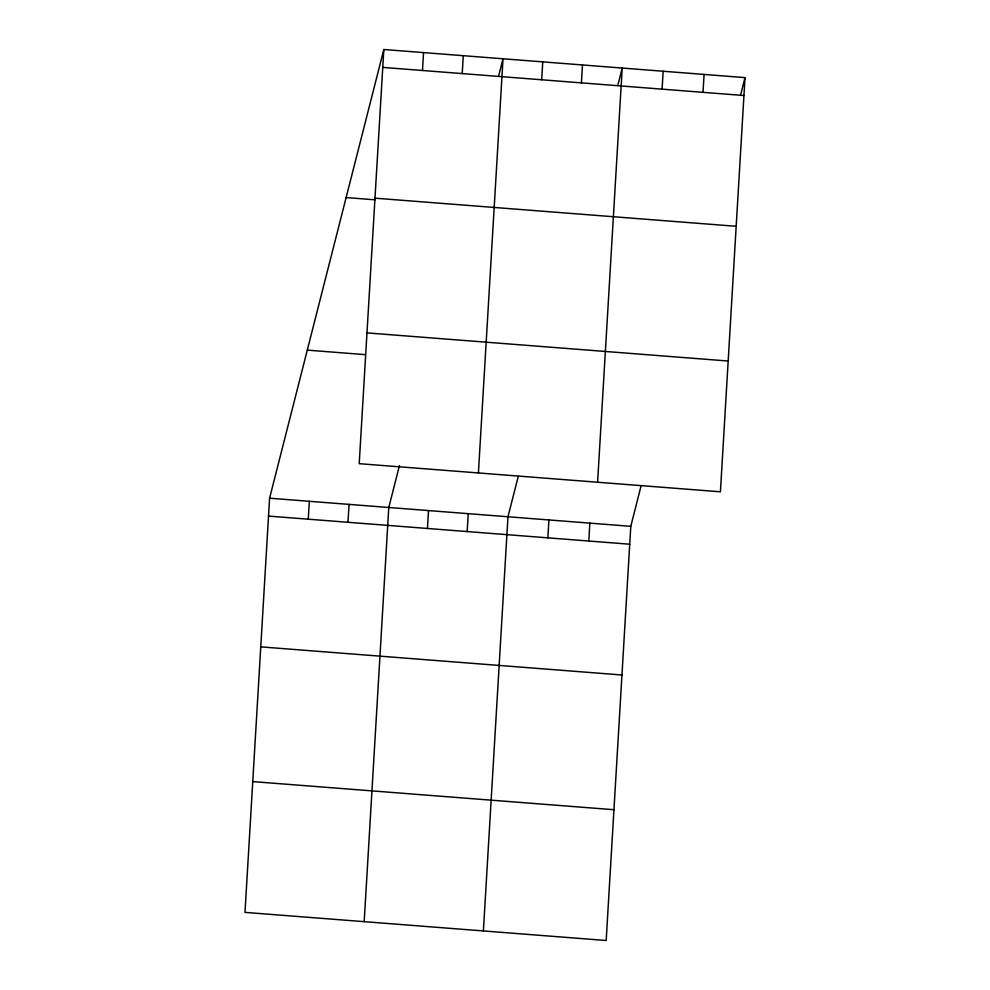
<?xml version="1.0" encoding="UTF-8"?>
<svg xmlns="http://www.w3.org/2000/svg" width="990" height="990" viewBox="0 0 990 990"><rect width="100%" height="100%" fill="white"/><g stroke="black" fill="none" stroke-linecap="round" stroke-linejoin="round"><path stroke-width="1.49" d="M383.823 49.5L359.209 463.679L720.411 491.795L745.012 77.616L383.823 49.5L269.589 498.205L244.988 912.384L606.177 940.5L630.791 526.321L641.062 485.942M308.261 519.193L309.326 501.299M347.985 522.287L349.049 504.393M364.184 921.653L388.785 507.474L399.453 465.597M422.482 70.488L423.547 52.594M427.457 528.474L428.522 510.568M462.219 73.582L463.283 55.688M467.181 531.568L468.245 513.662M478.405 472.96L503.019 58.781L498.824 75.228M483.38 930.934L507.981 516.755L518.265 476.376M541.679 79.769L542.743 61.875M547.854 537.842L548.918 519.948M581.415 82.863L582.479 64.969M588.79 541.035L589.854 523.128M597.601 482.241L622.215 68.062L618.02 84.509M662.087 89.137L663.139 71.243M703.011 92.33L704.076 74.436M740.829 94.075L745.012 77.616M382.759 67.394L743.948 95.523M374.987 198.173L736.189 226.289M346.129 197.567L375.161 199.832M366.981 332.9L728.182 361.028M307.284 350.126L365.36 354.655M269.589 498.205L630.791 526.321M268.525 516.099L629.727 544.215M260.754 646.866L621.955 674.994M252.759 781.605L613.949 809.721"/></g></svg>
